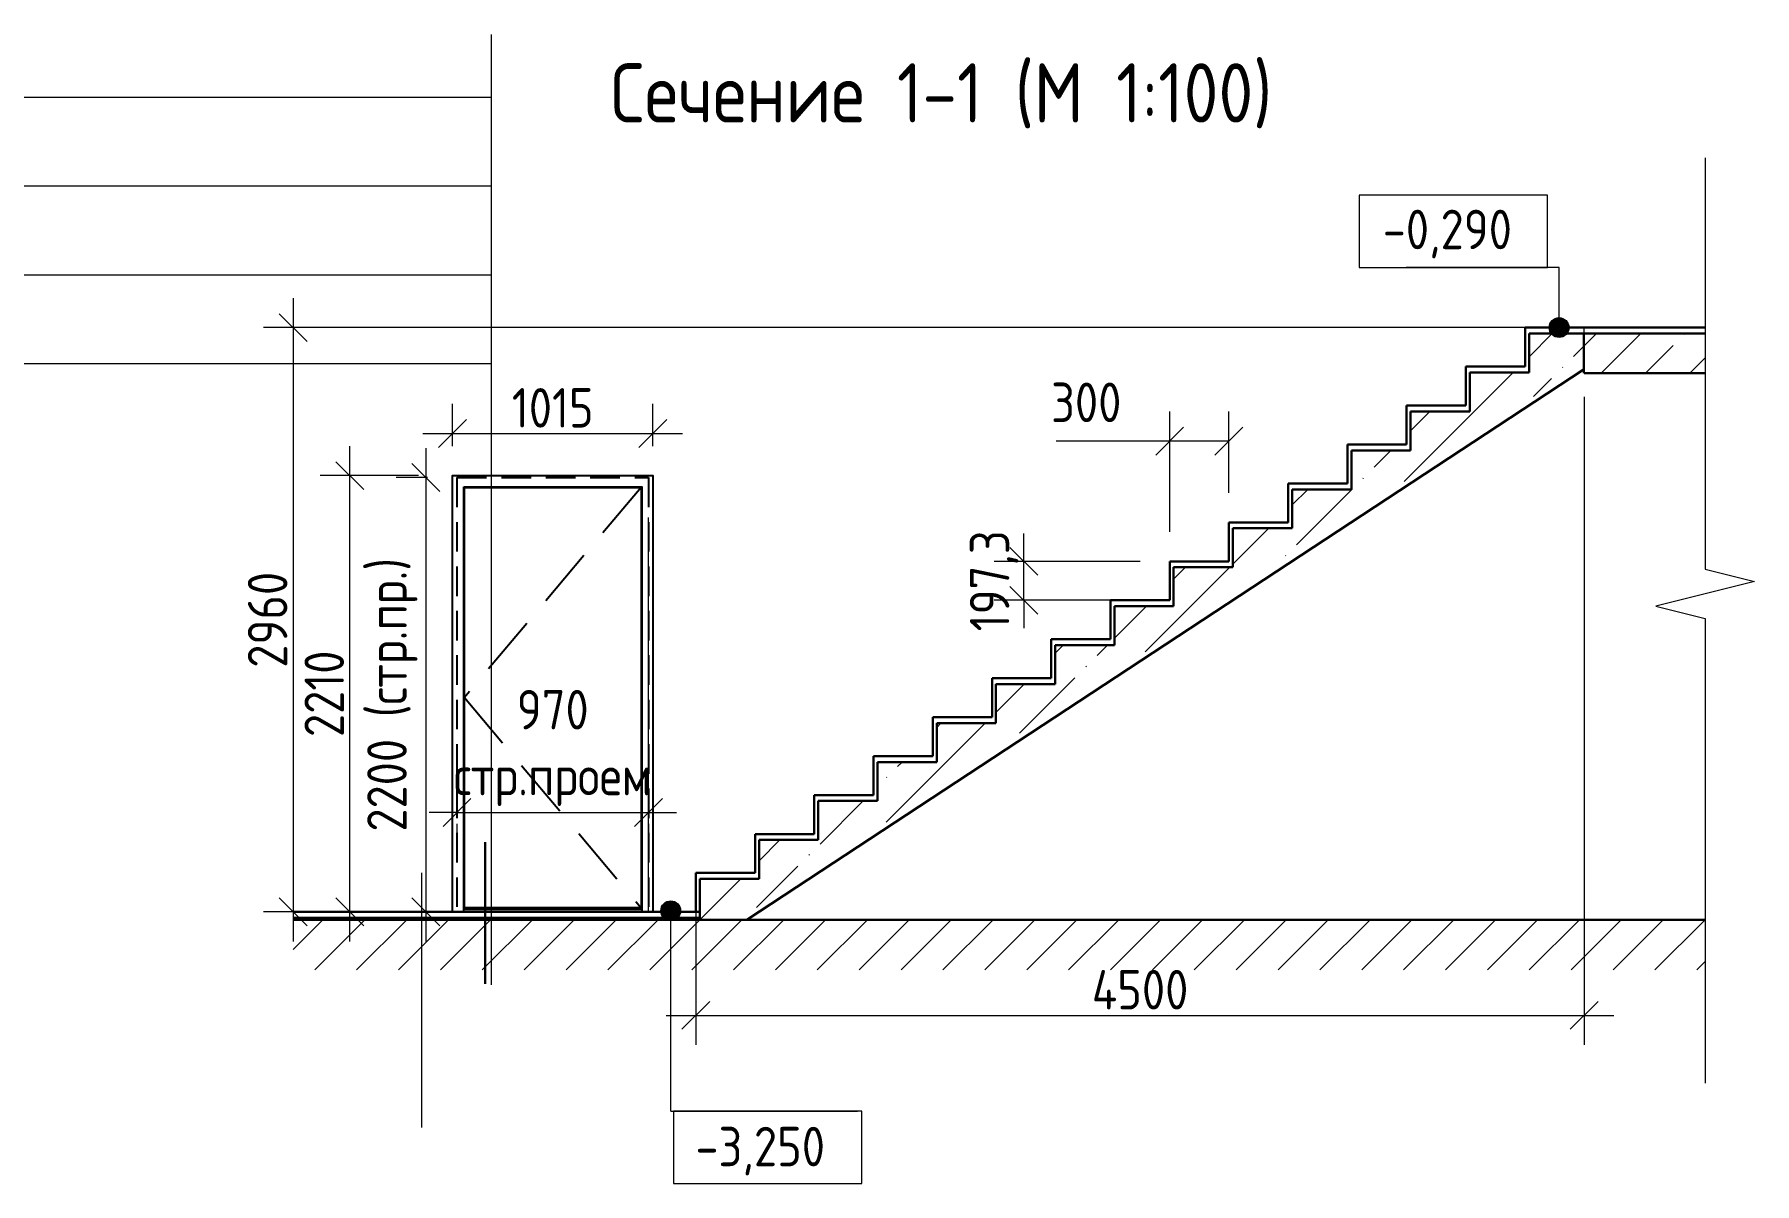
# Model space of a CAD drawing. Header units: millimetres. Extents: x 504091 to 2165846, y 135022 to 442887.
# Drawn here: x 1293679 to 1302392, y 258627 to 264448 of the extents above; entities that cross this region are included whole.
import ezdxf

# ---------------------------------------------------------------- set-up
doc = ezdxf.new("R2010")
doc.units = ezdxf.units.MM
doc.linetypes.add('IMPORT-ADSK_Штриховая_ш3 п1_5 _2_', pattern=[4.5, 3, -1.5])
doc.layers.get('Defpoints').update_dxf_attribs({"color": 255})
for name, color, linetype, lineweight in [('+АР_Вспомогательная', 7, 'Continuous', 9), ('A-ANNO-DIMS', 211, 'Continuous', 9), ('A-ANNO-NOTE', 131, 'Continuous', 20), ('A-DETL', 90, 'Continuous', 9), ('A-DETL-GENF', 92, 'Continuous', 18), ('A-DETL-THIN', 151, 'Continuous', 18), ('A-FLOR', 192, 'Continuous', 18), ('A-FLOR-PATT', 8, 'Continuous', 40), ('G-ANNO-DIMS', 111, 'Continuous', 9), ('S-STRS', 31, 'Continuous', 9), ('Аннотация', 7, 'Continuous', 9)]:
    doc.layers.add(name, color=color, linetype=linetype, lineweight=lineweight)
doc.layers.add('ВСПОМОГАТЕЛЬНЫЙ', color=52, linetype='Continuous', lineweight=5, plot=False)
doc.styles.add('GOST Common_4', font='GOST_Common.ttf', dxfattribs={"width": 0.9, "height": 200})
doc.styles.add('GOST Common_6', font='GOST_Common.ttf', dxfattribs={"width": 0.9, "height": 200})
doc.dimstyles.new('ADSK_Основной_2_мм', dxfattribs={"dimscale": 304.8, "dimtxt": 201.142999, "dimasz": 0.463911, "dimexe": 0.492126, "dimexo": 0.492126, "dimgap": 0.098425, "dimtad": 1, "dimrnd": 0.01, "dimdsep": 46, "dimtxsty": 'GOST Common_4', "dimblk1": 'OBLIQUE', "dimblk2": 'OBLIQUE', "dimsah": 1, "dimcen": 0.09, "dimdle": 0.492126, "dimazin": 2, "dimtfac": 1, "dimtdec": 4, "dimtix": 1, "dimtmove": 0, "dimatfit": 3, "dimfxl": 0, "dimtvp": 1, "dimtolj": 1, "dimtzin": 0, "dimlwd": 20, "dimlwe": 20, "dimarcsym": 0})
pattern_1 = [(45, (1298612.4, 261525.23), (-224.506, 224.506), []), (45, (1298836.9, 261525.23), (-224.506, 224.506), [396.875, -79.375, 3.353, -76.022])]

# ---------------------------------------------------------------- blocks, each defined once
blk = doc.blocks.new('Высотные отметки - Рамка-12095-Разрез 1')
at = {"layer": 'A-ANNO-NOTE'}
for p, q in [((15397, 14), (15397, 514)), ((15397, 514), (16697, 514)), ((16697, 514), (16697, 14)), ((16697, 14), (15397, 14))]:
    blk.add_line(p, q, dxfattribs=at)
blk = doc.blocks.new('_Oblique')
at = {"color": 0, "linetype": 'ByBlock', "lineweight": -2}
blk.add_line((-0.5, -0.5), (0.5, 0.5), dxfattribs=at)
blk = doc.blocks.new('*D2527')
at = {"layer": 'A-ANNO-DIMS', "color": 0, "lineweight": 20, "transparency": 16777216}
for p, q in [((1295277.2, 259852.8), (1295277.2, 262362.8)), ((1295624.3, 262212.8), (1295127.2, 262212.8)), ((1295189.6, 260002.8), (1295127.2, 260002.8))]:
    blk.add_line(p, q, dxfattribs=at)
at = {"layer": 'Defpoints', "color": 0, "lineweight": 20, "transparency": 16777216}
for p in [(1295277.2, 262212.8), (1295774.3, 262212.8), (1295339.6, 260002.8)]:
    blk.add_point(p, dxfattribs=at)
at = {"layer": 'A-ANNO-DIMS', "color": 0, "lineweight": 20, "transparency": 16777216, "xscale": 141.4, "yscale": 141.4, "zscale": 141.4}
for p, rotation in [((1295277.2, 262212.8), 90), ((1295277.2, 260002.8), 270)]:
    blk.add_blockref('_Oblique', p, dxfattribs=dict(at, rotation=rotation))
at = {"layer": 'A-ANNO-DIMS', "color": 0, "transparency": 16777216, "insert": (1295147.2, 261107.8), "char_height": 200, "width": 605.475, "attachment_point": 5, "rotation": 90, "style": 'GOST Common_4'}
blk.add_mtext('\\A1;2210', dxfattribs=at)
blk = doc.blocks.new('*D2528')
at = {"layer": 'A-ANNO-DIMS', "color": 0, "lineweight": 20, "transparency": 16777216}
for p, q in [((1295819.5, 260506.7), (1295678.1, 260506.7)), ((1295819.5, 260506.7), (1296789.5, 260506.7)), ((1295819.5, 260448.6), (1295819.5, 260356.7)), ((1296789.5, 260506.7), (1296930.9, 260506.7)), ((1296789.5, 260448.6), (1296789.5, 260356.7))]:
    blk.add_line(p, q, dxfattribs=at)
at = {"layer": 'Defpoints', "color": 0, "lineweight": 20, "transparency": 16777216}
for p in [(1295819.5, 260598.6), (1296789.5, 260598.6), (1296789.5, 260506.7)]:
    blk.add_point(p, dxfattribs=at)
at = {"layer": 'A-ANNO-DIMS', "color": 0, "lineweight": 20, "transparency": 16777216, "xscale": 141.4, "yscale": 141.4, "zscale": 141.4}
blk.add_blockref('_Oblique', (1295819.5, 260506.7), dxfattribs=at)
at = {"layer": 'A-ANNO-DIMS', "color": 0, "lineweight": 20, "transparency": 16777216, "xscale": 141.4, "yscale": 141.4, "zscale": 141.4, "rotation": 180}
blk.add_blockref('_Oblique', (1296789.5, 260506.7), dxfattribs=at)
at = {"layer": 'A-ANNO-DIMS', "color": 0, "transparency": 16777216, "insert": (1296304.5, 260833.3), "char_height": 200, "width": 560.473, "attachment_point": 5, "style": 'GOST Common_6'}
blk.add_mtext('\\A1;970\\Pстр.проем', dxfattribs=at)
blk = doc.blocks.new('*D2529')
at = {"layer": 'A-ANNO-DIMS', "color": 0, "lineweight": 20, "transparency": 16777216}
for p, q in [((1299429.5, 261928.6), (1299429.5, 262537.4)), ((1299729.5, 262126), (1299729.5, 262537.4)), ((1299429.5, 262387.4), (1298854.8, 262387.4)), ((1299729.5, 262387.4), (1299279.5, 262387.4))]:
    blk.add_line(p, q, dxfattribs=at)
at = {"layer": 'Defpoints', "color": 0, "lineweight": 20, "transparency": 16777216}
for p in [(1299729.5, 262387.4), (1299729.5, 261976), (1299429.5, 261778.6)]:
    blk.add_point(p, dxfattribs=at)
at = {"layer": 'A-ANNO-DIMS', "color": 0, "lineweight": 20, "transparency": 16777216, "xscale": 141.4, "yscale": 141.4, "zscale": 141.4, "rotation": 180}
blk.add_blockref('_Oblique', (1299429.5, 262387.4), dxfattribs=at)
at = {"layer": 'A-ANNO-DIMS', "color": 0, "lineweight": 20, "transparency": 16777216, "xscale": 141.4, "yscale": 141.4, "zscale": 141.4}
blk.add_blockref('_Oblique', (1299729.5, 262387.4), dxfattribs=at)
at = {"layer": 'A-ANNO-DIMS', "color": 0, "transparency": 16777216, "insert": (1298828.7, 262684), "char_height": 200, "width": 454.106, "attachment_point": 1, "line_spacing_factor": 1.022761, "style": 'GOST Common_4'}
blk.add_mtext('\\A1;300', dxfattribs=at)
blk = doc.blocks.new('*D2530')
at = {"layer": 'A-ANNO-DIMS', "color": 0, "lineweight": 20, "transparency": 16777216}
for p, q in [((1301529.1, 262612.5), (1301529.1, 259328.8)), ((1297029.5, 260050.1), (1297029.5, 259328.8)), ((1296879.5, 259478.8), (1301679.1, 259478.8))]:
    blk.add_line(p, q, dxfattribs=at)
at = {"layer": 'Defpoints', "color": 0, "lineweight": 20, "transparency": 16777216}
for p in [(1301529.1, 262762.5), (1297029.5, 260200.1), (1301529.1, 259478.8)]:
    blk.add_point(p, dxfattribs=at)
at = {"layer": 'A-ANNO-DIMS', "color": 0, "lineweight": 20, "transparency": 16777216, "xscale": 141.4, "yscale": 141.4, "zscale": 141.4, "rotation": 180}
blk.add_blockref('_Oblique', (1297029.5, 259478.8), dxfattribs=at)
at = {"layer": 'A-ANNO-DIMS', "color": 0, "lineweight": 20, "transparency": 16777216, "xscale": 141.4, "yscale": 141.4, "zscale": 141.4}
blk.add_blockref('_Oblique', (1301529.1, 259478.8), dxfattribs=at)
at = {"layer": 'A-ANNO-DIMS', "color": 0, "transparency": 16777216, "insert": (1299279.3, 259608.8), "char_height": 200, "attachment_point": 5, "style": 'GOST Common_4'}
blk.add_mtext('\\A1;4500', dxfattribs=at)
blk = doc.blocks.new('*D2531')
at = {"layer": 'A-ANNO-DIMS', "color": 0, "lineweight": 20, "transparency": 16777216}
for p, q in [((1294990.3, 263112.5), (1294990.3, 259852.8)), ((1301275.7, 262962.5), (1294840.3, 262962.5)), ((1296636, 260002.8), (1294840.3, 260002.8))]:
    blk.add_line(p, q, dxfattribs=at)
at = {"layer": 'Defpoints', "color": 0, "lineweight": 20, "transparency": 16777216}
for p in [(1301425.7, 262962.5), (1294990.3, 260002.8), (1296786, 260002.8)]:
    blk.add_point(p, dxfattribs=at)
at = {"layer": 'A-ANNO-DIMS', "color": 0, "lineweight": 20, "transparency": 16777216, "xscale": 141.4, "yscale": 141.4, "zscale": 141.4}
for p, rotation in [((1294990.3, 262962.5), 90), ((1294990.3, 260002.8), 270)]:
    blk.add_blockref('_Oblique', p, dxfattribs=dict(at, rotation=rotation))
at = {"layer": 'A-ANNO-DIMS', "color": 0, "transparency": 16777216, "insert": (1294860.3, 261482.7), "char_height": 200, "attachment_point": 5, "rotation": 90, "style": 'GOST Common_4'}
blk.add_mtext('\\A1;2960', dxfattribs=at)
blk = doc.blocks.new('*D2532')
at = {"layer": 'A-ANNO-DIMS', "color": 0, "lineweight": 20, "transparency": 16777216}
for p, q in [((1295662.1, 262352.8), (1295662.1, 259852.8)), ((1295669.5, 262202.8), (1295512.1, 262202.8)), ((1295669.5, 260002.8), (1295512.1, 260002.8))]:
    blk.add_line(p, q, dxfattribs=at)
at = {"layer": 'Defpoints', "color": 0, "lineweight": 20, "transparency": 16777216}
for p in [(1295819.5, 262202.8), (1295662.1, 260002.8), (1295819.5, 260002.8)]:
    blk.add_point(p, dxfattribs=at)
at = {"layer": 'A-ANNO-DIMS', "color": 0, "lineweight": 20, "transparency": 16777216, "xscale": 141.4, "yscale": 141.4, "zscale": 141.4}
for p, rotation in [((1295662.1, 262202.8), 90), ((1295662.1, 260002.8), 270)]:
    blk.add_blockref('_Oblique', p, dxfattribs=dict(at, rotation=rotation))
at = {"layer": 'A-ANNO-DIMS', "color": 0, "transparency": 16777216, "insert": (1295492.1, 261102.8), "char_height": 200, "attachment_point": 5, "rotation": 90, "style": 'GOST Common_4'}
blk.add_mtext('\\A1;2200 (стр.пр.)', dxfattribs=at)
blk = doc.blocks.new('*D2533')
at = {"layer": 'A-ANNO-DIMS', "color": 0, "lineweight": 20, "transparency": 16777216}
for p, q in [((1295796.9, 262362.8), (1295796.9, 262576.3)), ((1296812.1, 262362.8), (1296812.1, 262576.3)), ((1295646.9, 262426.3), (1296962.1, 262426.3))]:
    blk.add_line(p, q, dxfattribs=at)
at = {"layer": 'Defpoints', "color": 0, "lineweight": 20, "transparency": 16777216}
for p in [(1296812.1, 262426.3), (1295796.9, 262212.8), (1296812.1, 262212.8)]:
    blk.add_point(p, dxfattribs=at)
at = {"layer": 'A-ANNO-DIMS', "color": 0, "lineweight": 20, "transparency": 16777216, "xscale": 141.4, "yscale": 141.4, "zscale": 141.4, "rotation": 180}
blk.add_blockref('_Oblique', (1295796.9, 262426.3), dxfattribs=at)
at = {"layer": 'A-ANNO-DIMS', "color": 0, "lineweight": 20, "transparency": 16777216, "xscale": 141.4, "yscale": 141.4, "zscale": 141.4}
blk.add_blockref('_Oblique', (1296812.1, 262426.3), dxfattribs=at)
at = {"layer": 'A-ANNO-DIMS', "color": 0, "transparency": 16777216, "insert": (1296304.5, 262556.3), "char_height": 200, "attachment_point": 5, "style": 'GOST Common_4'}
blk.add_mtext('\\A1;1015', dxfattribs=at)
blk = doc.blocks.new('*D2534')
at = {"layer": 'A-ANNO-DIMS', "color": 0, "lineweight": 20, "transparency": 16777216}
for p, q in [((1298690.5, 261778.6), (1298690.5, 261920)), ((1299279.5, 261778.6), (1298540.5, 261778.6)), ((1298690.5, 261581.3), (1298690.5, 261778.6)), ((1299279.5, 261581.3), (1298540.5, 261581.3)), ((1298690.5, 261581.3), (1298690.5, 261439.9))]:
    blk.add_line(p, q, dxfattribs=at)
at = {"layer": 'Defpoints', "color": 0, "lineweight": 20, "transparency": 16777216}
for p in [(1298690.5, 261778.6), (1299429.5, 261778.6), (1299429.5, 261581.3)]:
    blk.add_point(p, dxfattribs=at)
at = {"layer": 'A-ANNO-DIMS', "color": 0, "lineweight": 20, "transparency": 16777216, "xscale": 141.4, "yscale": 141.4, "zscale": 141.4}
for p, rotation in [((1298690.5, 261778.6), 270), ((1298690.5, 261581.3), 90)]:
    blk.add_blockref('_Oblique', p, dxfattribs=dict(at, rotation=rotation))
at = {"layer": 'A-ANNO-DIMS', "color": 0, "transparency": 16777216, "insert": (1298540.5, 261680), "char_height": 200, "attachment_point": 5, "rotation": 90, "style": 'GOST Common_4'}
blk.add_mtext('\\A1;197,3', dxfattribs=at)

msp = doc.modelspace()

# ---------------------------------------------------------------- hatches: boundary and pattern name
at = {"layer": 'A-DETL-GENF', "lineweight": 9, "true_color": 0x000000}
h = msp.add_hatch(dxfattribs=at)
h.set_pattern_fill('FP9_17', color=18, style=0, pattern_type=2)
h.set_pattern_definition([(45, (1298612.4, 261525.23), (-106.066, 106.066), [])])
h.paths.add_polyline_path([(1295691.9518, 259708.9293), (1302139.9578, 259708.9293), (1302139.9578, 259962.8339), (1297049.5013, 259962.8339), (1294990.5199, 259962.8339), (1294990.5199, 259708.9293)])
at = {"layer": 'A-FLOR-PATT', "lineweight": 9, "true_color": 0x000000}
h = msp.add_hatch(dxfattribs=at)
h.set_pattern_fill('FP9_16', color=18, style=0, pattern_type=2)
h.set_pattern_definition(pattern_1)
h.paths.add_polyline_path([(1301529.1164, 262732.5214), (1302139.9578, 262732.5214), (1302139.9578, 262932.5214), (1301529.1164, 262932.5214)])
at = {"layer": 'G-ANNO-DIMS', "true_color": 0x000000}
h = msp.add_hatch(color=18, dxfattribs=at)
edge = h.paths.add_edge_path()
edge.add_arc((1301401.7568, 262962.5214), 50, 0, 360)
h = msp.add_hatch(color=18, dxfattribs=at)
edge = h.paths.add_edge_path()
edge.add_arc((1296901.9371, 260008.982), 50, 0, 360)
at = {"layer": 'S-STRS', "true_color": 0x000000}
h = msp.add_hatch(dxfattribs=at)
h.set_pattern_fill('FP9_16', color=18, style=0, pattern_type=2)
h.set_pattern_definition(pattern_1)
h.paths.add_polyline_path([(1297241.7941, 259962.8339), (1301529.5013, 262782.9858), (1301529.5013, 262932.5214), (1301249.5013, 262932.5214), (1301249.5013, 262735.2089), (1300949.5013, 262735.2089), (1300949.5013, 262537.8964), (1300649.5013, 262537.8964), (1300649.5013, 262340.5839), (1300349.5013, 262340.5839), (1300349.5013, 262143.2714), (1300049.5013, 262143.2714), (1300049.5013, 261945.9589), (1299749.5013, 261945.9589), (1299749.5013, 261748.6464), (1299449.5013, 261748.6464), (1299449.5013, 261551.3339), (1299149.5013, 261551.3339), (1299149.5013, 261354.0214), (1298849.5013, 261354.0214), (1298849.5013, 261156.7089), (1298549.5013, 261156.7089), (1298549.5013, 260959.3964), (1298249.5013, 260959.3964), (1298249.5013, 260762.0839), (1297949.5013, 260762.0839), (1297949.5013, 260564.7714), (1297649.5013, 260564.7714), (1297649.5013, 260367.4589), (1297349.5013, 260367.4589), (1297349.5013, 260170.1464), (1297049.5013, 260170.1464), (1297049.5013, 259962.8339)])

# ---------------------------------------------------------------- linework, layer by layer
at = {"layer": '+АР_Вспомогательная', "color": 7, "linetype": 'Continuous', "ltscale": 50}
msp.add_lwpolyline([(1302142.0609, 263822.5253), (1302142.0609, 261739.1061), (1302392.0609, 261676.6061), (1301892.0609, 261551.6061), (1302142.0609, 261489.1061), (1302142.0609, 259136.1583)], dxfattribs=at)
at = {"linetype": 'IMPORT-ADSK_Штриховая_ш3 п1_5 _2_', "ltscale": 50}
for p, q in [((1295819.5013, 262202.8388), (1295819.5013, 260002.8339)), ((1295819.5013, 262202.8388), (1296789.5013, 262202.8388)), ((1296789.5013, 262202.8388), (1296789.5013, 260002.8339))]:
    msp.add_line(p, q, dxfattribs=at)
for points in [[(1296812.1024, 260002.8339), (1295796.9003, 260002.8339), (1295796.9003, 262212.8388), (1296812.1024, 262212.8388)], [(1295853.5312, 262156.2079), (1296755.4715, 262156.2079), (1296755.4715, 260002.8339), (1295853.5312, 260002.8339)], [(1296751.6961, 260023.9761), (1295857.3066, 260023.9761), (1295857.3066, 262153.1876), (1296751.6961, 262153.1876)], [(1295853.5312, 260016.4253), (1296755.4715, 260016.4253), (1296755.4715, 260002.8339), (1295853.5312, 260002.8339)]]:
    msp.add_lwpolyline(points, close=True)
at = {"linetype": 'IMPORT-ADSK_Штриховая_ш3 п1_5 _2_', "ltscale": 100}
msp.add_lwpolyline([(1296751.6961, 262153.1876), (1295857.3066, 261088.5819), (1296751.6961, 260023.9761)], dxfattribs=at)
at = {"layer": 'A-DETL', "color": 18, "true_color": 0x000000}
msp.add_line((1297049.5013, 260002.8339), (1294990.5199, 260002.8339), dxfattribs=at)
at = {"layer": 'A-DETL', "color": 18, "lineweight": 30, "true_color": 0x000000}
for p, q in [((1294990.5199, 260002.8339), (1297049.5013, 260002.8339)), ((1297049.5013, 259972.8339), (1294990.5199, 259972.8339)), ((1302140.4032, 259962.8339), (1294990.5199, 259962.8339))]:
    msp.add_line(p, q, dxfattribs=at)
at = {"layer": 'A-DETL-THIN', "color": 18, "true_color": 0x000000}
msp.add_line((1297049.5013, 260002.8339), (1294990.5199, 260002.8339), dxfattribs=at)
at = {"layer": 'A-FLOR', "color": 18, "lineweight": 30, "true_color": 0x000000}
for p, q in [((1301529.5013, 262962.5214), (1301229.5013, 262962.5214)), ((1301229.5013, 262962.5214), (1301229.5013, 262765.2089)), ((1302139.9578, 262962.5214), (1301529.1164, 262962.5214)), ((1301249.5013, 262932.5214), (1301249.5013, 262735.2089)), ((1301249.5013, 262932.5214), (1302140.7959, 262932.5214)), ((1301527.8211, 262932.5214), (1301527.8211, 262732.5214)), ((1297287.0207, 259962.8339), (1301529.1164, 262752.9858)), ((1301229.5013, 262765.2089), (1300929.5013, 262765.2089)), ((1300929.5013, 262765.2089), (1300929.5013, 262567.8964)), ((1300949.5013, 262735.2089), (1300949.5013, 262537.8964)), ((1300949.5013, 262735.2089), (1301249.5013, 262735.2089)), ((1301529.1164, 262732.5214), (1302139.9578, 262732.5214)), ((1300929.5013, 262567.8964), (1300629.5013, 262567.8964)), ((1300629.5013, 262567.8964), (1300629.5013, 262370.5839)), ((1300649.5013, 262537.8964), (1300649.5013, 262340.5839)), ((1300649.5013, 262537.8964), (1300949.5013, 262537.8964)), ((1300629.5013, 262370.5839), (1300329.5013, 262370.5839)), ((1300329.5013, 262370.5839), (1300329.5013, 262173.2714)), ((1300349.5013, 262340.5839), (1300349.5013, 262143.2714)), ((1300349.5013, 262340.5839), (1300649.5013, 262340.5839)), ((1300329.5013, 262173.2714), (1300029.5013, 262173.2714)), ((1300029.5013, 262173.2714), (1300029.5013, 261975.9589)), ((1300049.5013, 262143.2714), (1300049.5013, 261945.9589)), ((1300049.5013, 262143.2714), (1300349.5013, 262143.2714)), ((1300029.5013, 261975.9589), (1299729.5013, 261975.9589)), ((1299729.5013, 261975.9589), (1299729.5013, 261778.6464)), ((1299749.5013, 261945.9589), (1299749.5013, 261748.6464)), ((1299749.5013, 261945.9589), (1300049.5013, 261945.9589)), ((1299729.5013, 261778.6464), (1299429.5013, 261778.6464)), ((1299429.5013, 261778.6464), (1299429.5013, 261581.3339)), ((1299449.5013, 261748.6464), (1299449.5013, 261551.3339)), ((1299449.5013, 261748.6464), (1299749.5013, 261748.6464)), ((1299429.5013, 261581.3339), (1299129.5013, 261581.3339)), ((1299129.5013, 261581.3339), (1299129.5013, 261384.0214)), ((1299149.5013, 261551.3339), (1299149.5013, 261354.0214)), ((1299149.5013, 261551.3339), (1299449.5013, 261551.3339)), ((1299129.5013, 261384.0214), (1298829.5013, 261384.0214)), ((1298829.5013, 261384.0214), (1298829.5013, 261186.7089)), ((1298849.5013, 261354.0214), (1298849.5013, 261156.7089)), ((1298849.5013, 261354.0214), (1299149.5013, 261354.0214)), ((1298829.5013, 261186.7089), (1298529.5013, 261186.7089)), ((1298529.5013, 261186.7089), (1298529.5013, 260989.3964)), ((1298549.5013, 261156.7089), (1298549.5013, 260959.3964)), ((1298549.5013, 261156.7089), (1298849.5013, 261156.7089)), ((1298529.5013, 260989.3964), (1298229.5013, 260989.3964)), ((1298229.5013, 260989.3964), (1298229.5013, 260792.0839)), ((1298249.5013, 260959.3964), (1298249.5013, 260762.0839)), ((1298249.5013, 260959.3964), (1298549.5013, 260959.3964)), ((1298229.5013, 260792.0839), (1297929.5013, 260792.0839)), ((1297929.5013, 260792.0839), (1297929.5013, 260594.7714)), ((1297949.5013, 260762.0839), (1297949.5013, 260564.7714)), ((1297949.5013, 260762.0839), (1298249.5013, 260762.0839)), ((1297929.5013, 260594.7714), (1297629.5013, 260594.7714)), ((1297629.5013, 260594.7714), (1297629.5013, 260397.4589)), ((1297649.5013, 260564.7714), (1297649.5013, 260367.4589)), ((1297649.5013, 260564.7714), (1297949.5013, 260564.7714)), ((1297629.5013, 260397.4589), (1297329.5013, 260397.4589)), ((1297329.5013, 260397.4589), (1297329.5013, 260200.1464)), ((1297349.5013, 260367.4589), (1297349.5013, 260170.1464)), ((1297349.5013, 260367.4589), (1297649.5013, 260367.4589)), ((1297329.5013, 260200.1464), (1297029.5013, 260200.1464)), ((1297029.5013, 260200.1464), (1297029.5013, 260002.8339)), ((1297049.5013, 260170.1464), (1297049.5013, 259962.8339)), ((1297049.5013, 260170.1464), (1297349.5013, 260170.1464))]:
    msp.add_line(p, q, dxfattribs=at)
at = {"layer": 'G-ANNO-DIMS', "color": 18, "lineweight": 20, "true_color": 0x000000}
for p, q in [((1301401.7568, 263266.7767), (1300627.5238, 263266.7767)), ((1301401.7568, 262962.5214), (1301401.7568, 263266.7767)), ((1296901.9371, 258993.2026), (1296901.9371, 260008.982)), ((1296901.9371, 258993.2026), (1297848.6559, 258993.2026))]:
    msp.add_line(p, q, dxfattribs=at)
at = {"layer": 'G-ANNO-DIMS', "color": 18, "true_color": 0x000000}
for centre in [(1301401.7568, 262962.5214), (1296901.9371, 260008.982)]:
    msp.add_circle(centre, 50, dxfattribs=at)
at = {"layer": 'S-STRS', "color": 18, "lineweight": 18, "true_color": 0x000000}
msp.add_line((1301529.1164, 262732.5214), (1301529.5013, 262962.5214), dxfattribs=at)
at = {"layer": 'ВСПОМОГАТЕЛЬНЫЙ', "color": 7, "ltscale": 100}
for p, q in [((1295994.2595, 259634.2063), (1295994.2595, 264447.9396)), ((1295994.2595, 264129.0077), (1287886.4213, 264129.0077)), ((1295994.2595, 263679.0077), (1287886.4213, 263679.0077)), ((1295994.2595, 263229.0077), (1287886.4213, 263229.0077)), ((1295994.2595, 262779.0077), (1287886.4213, 262779.0077))]:
    msp.add_line(p, q, dxfattribs=at)
at = {"layer": 'ВСПОМОГАТЕЛЬНЫЙ', "color": 6}
for p, q in [((1296789.5013, 260002.8339), (1296789.5013, 262000.6195)), ((1295639.5013, 260200.1464), (1295639.5013, 258911.3581))]:
    msp.add_line(p, q, dxfattribs=at)
at = {"layer": 'ВСПОМОГАТЕЛЬНЫЙ', "lineweight": 30}
msp.add_line((1295962.1493, 260355.8578), (1295962.1493, 259638.3662), dxfattribs=at)

# ---------------------------------------------------------------- block references
at = {"layer": 'G-ANNO-DIMS', "color": 18, "lineweight": 20, "true_color": 0x000000, "extrusion": (0, 0, -1), "xscale": 0.7331441328871225, "yscale": 0.7331441328871225, "zscale": 0.7331441328871225}
for p in [(-1312630.5204, 263256.5546), (-1309157.8473, 258616.4085)]:
    msp.add_blockref('Высотные отметки - Рамка-12095-Разрез 1', p, dxfattribs=at)

# ---------------------------------------------------------------- texts
at = {"layer": 'G-ANNO-DIMS', "color": 18, "lineweight": 20, "true_color": 0x000000, "char_height": 200, "width": 1028.822569, "attachment_point": 1, "line_spacing_factor": 1.022761, "style": 'GOST Common_6'}
for s, insert in [('-0,290', (1300508.5669, 263559.8706)), ('-3,250', (1297027.3688, 258914.2137))]:
    msp.add_mtext(s, dxfattribs=dict(at, insert=insert))
at = {"layer": 'Аннотация', "lineweight": 9, "insert": (1296598.0737, 264301.686), "char_height": 300, "attachment_point": 1, "line_spacing_factor": 1.022766, "style": 'GOST Common_6'}
msp.add_mtext_dynamic_manual_height_columns('Сечение 1-1 (М 1:100)', width=26195.080764, gutter_width=2500, heights=[5988.9934], dxfattribs=at)

# ---------------------------------------------------------------- dimensions: what is measured, and where the dimension line sits
at = {"layer": 'A-ANNO-DIMS', "color": 18, "true_color": 0x000000}
for base, p1, p2, text, picture, middle in [((1294990.3495, 260002.8339), (1301425.7374, 262962.5214), (1296785.953, 260002.8339), '2960', '*D2531', (1294860.3495, 261482.6777)), ((1295662.0876, 260002.8339), (1295819.5013, 262202.8388), (1295819.5013, 260002.8339), '2200 (стр.пр.)', '*D2532', (1295492.0876, 261102.8364)), ((1298690.5483, 261778.6464), (1299429.5013, 261581.3339), (1299429.5013, 261778.6464), '197,3', '*D2534', (1298540.5483, 261679.9902))]:
    dim = msp.add_linear_dim(base=base, p1=p1, p2=p2, angle=90, text=text, dimstyle='ADSK_Основной_2_мм', override={"dimpost": '<>', "dimfxl": 4500}, dxfattribs=at)
    dim.commit()
    dim.dimension.update_dxf_attribs({"geometry": picture, "text_midpoint": middle})
for base, p1, p2, text, override, picture, middle in [((1301529.1164, 259478.849), (1297029.5013, 260200.1464), (1301529.1164, 262762.5214), '4500', {"dimpost": '<>', "dimfxl": 4500}, '*D2530', (1299279.3089, 259608.849)), ((1296812.1024, 262426.2573), (1295796.9003, 262212.8388), (1296812.1024, 262212.8388), '1015', {"dimpost": '<>', "dimfxl": 4500}, '*D2533', (1296304.5013, 262556.2573)), ((1296789.5013, 260506.6773), (1295819.5013, 260598.6012), (1296789.5013, 260598.6012), '970\\Pстр.проем', {"dimpost": '<>', "dimtxsty": 'GOST Common_6', "dimfxl": 1233}, '*D2528', (1296304.5013, 260833.3439))]:
    dim = msp.add_linear_dim(base=base, p1=p1, p2=p2, text=text, dimstyle='ADSK_Основной_2_мм', override=override, dxfattribs=at)
    dim.commit()
    dim.dimension.update_dxf_attribs({"geometry": picture, "text_midpoint": middle})
dim = msp.add_linear_dim(base=(1299729.5013, 262387.3805), p1=(1299429.5013, 261778.6464), p2=(1299729.5013, 261975.9589), dimstyle='ADSK_Основной_2_мм', override={"dimpost": '<>', "dimfxl": 4500}, dxfattribs=at)
dim.commit()
dim.dimension.update_dxf_attribs({"geometry": '*D2529', "text_midpoint": (1299055.7513, 262387.3805), "dimtype": 160})
dim = msp.add_linear_dim(base=(1295277.1928, 262212.8388), p1=(1295339.5992, 260002.8339), p2=(1295774.2992, 262212.8388), angle=90, dimstyle='ADSK_Основной_2_мм', override={"dimpost": '<>', "dimfxl": 2228.03778}, dxfattribs=at)
dim.commit()
dim.dimension.update_dxf_attribs({"geometry": '*D2527', "text_midpoint": (1295147.1928, 261107.8364)})

doc.saveas('drawing.dxf')
